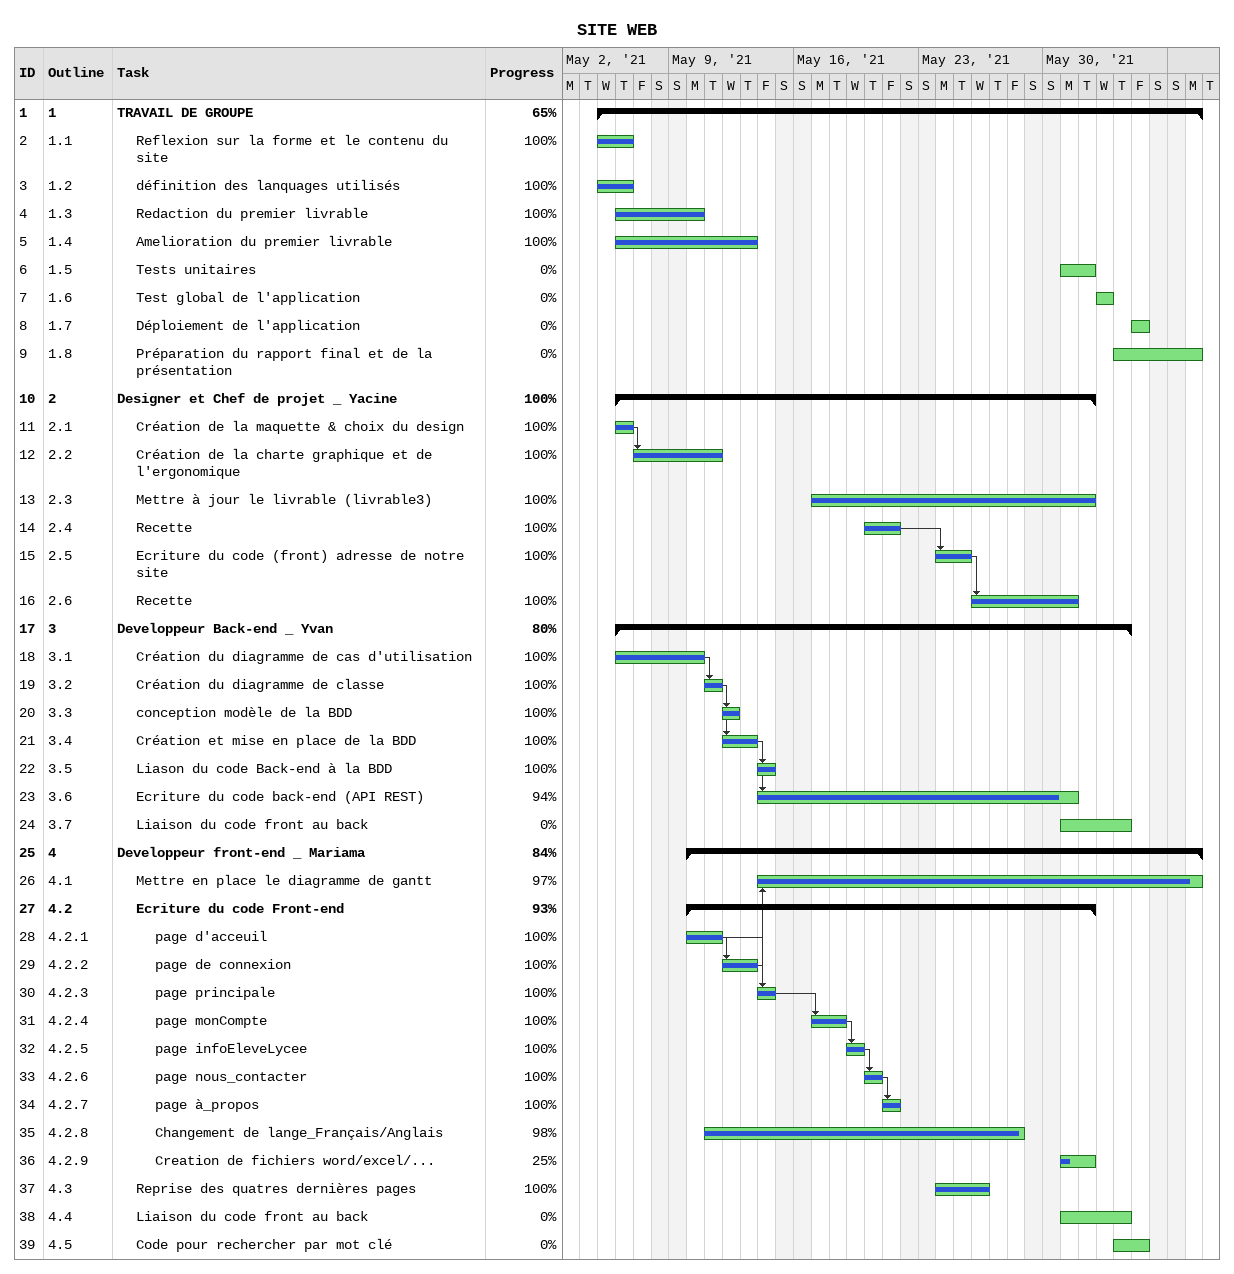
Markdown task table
SITE WEB

| ID | WBS | Task | Start | Finish | Predecessors | % complete |
|---|---|---|---|---|---|---|
| 1 | 1 | **TRAVAIL DE GROUPE** | 2021-05-05 | 2021-06-07 |  | 65 |
| 2 | 1.1 | Reflexion sur la forme et le contenu du site | 2021-05-05 | 2021-05-06 |  | 100 |
| 3 | 1.2 | définition des lanquages utilisés | 2021-05-05 | 2021-05-06 |  | 100 |
| 4 | 1.3 | Redaction du premier livrable | 2021-05-06 | 2021-05-10 |  | 100 |
| 5 | 1.4 | Amelioration du premier livrable | 2021-05-06 | 2021-05-13 |  | 100 |
| 6 | 1.5 | Tests unitaires | 2021-05-31 | 2021-06-01 |  | 0 |
| 7 | 1.6 | Test global de l'application | 2021-06-02 | 2021-06-02 |  | 0 |
| 8 | 1.7 | Déploiement de l'application | 2021-06-04 | 2021-06-04 |  | 0 |
| 9 | 1.8 | Préparation du rapport final et de la présentation | 2021-06-03 | 2021-06-07 |  | 0 |
| 10 | 2 | **Designer et Chef de projet _ Yacine** | 2021-05-06 | 2021-06-01 |  | 100 |
| 11 | 2.1 | Création de la maquette & choix du design | 2021-05-06 | 2021-05-06 |  | 100 |
| 12 | 2.2 | Création de la charte graphique et de l'ergonomique | 2021-05-07 | 2021-05-11 | 11 | 100 |
| 13 | 2.3 | Mettre à jour le livrable (livrable3) | 2021-05-17 | 2021-06-01 |  | 100 |
| 14 | 2.4 | Recette | 2021-05-20 | 2021-05-21 |  | 100 |
| 15 | 2.5 | Ecriture du code (front) adresse de notre site | 2021-05-24 | 2021-05-25 | 14 | 100 |
| 16 | 2.6 | Recette | 2021-05-26 | 2021-05-31 | 15 | 100 |
| 17 | 3 | **Developpeur Back-end _ Yvan** | 2021-05-06 | 2021-06-03 |  | 80 |
| 18 | 3.1 | Création du diagramme de cas d'utilisation | 2021-05-06 | 2021-05-10 |  | 100 |
| 19 | 3.2 | Création du diagramme de classe | 2021-05-11 | 2021-05-11 | 18 | 100 |
| 20 | 3.3 | conception modèle de la BDD | 2021-05-12 | 2021-05-12 | 19 | 100 |
| 21 | 3.4 | Création et mise en place de la BDD | 2021-05-12 | 2021-05-13 | 19 | 100 |
| 22 | 3.5 | Liason du code Back-end à la BDD | 2021-05-14 | 2021-05-14 | 21 | 100 |
| 23 | 3.6 | Ecriture du code back-end (API REST) | 2021-05-14 | 2021-05-31 | 21 | 94 |
| 24 | 3.7 | Liaison du code front au back | 2021-05-31 | 2021-06-03 |  | 0 |
| 25 | 4 | **Developpeur front-end _ Mariama** | 2021-05-10 | 2021-06-07 |  | 84 |
| 26 | 4.1 | Mettre en place le diagramme de gantt | 2021-05-14 | 2021-06-07 | 28, 29 | 97 |
| 27 | 4.2 | **Ecriture du code Front-end** | 2021-05-10 | 2021-06-01 |  | 93 |
| 28 | 4.2.1 | page d'acceuil | 2021-05-10 | 2021-05-11 |  | 100 |
| 29 | 4.2.2 | page de connexion | 2021-05-12 | 2021-05-13 | 28 | 100 |
| 30 | 4.2.3 | page principale | 2021-05-14 | 2021-05-14 | 29 | 100 |
| 31 | 4.2.4 | page monCompte | 2021-05-17 | 2021-05-18 | 30 | 100 |
| 32 | 4.2.5 | page infoEleveLycee | 2021-05-19 | 2021-05-19 | 31 | 100 |
| 33 | 4.2.6 | page nous_contacter | 2021-05-20 | 2021-05-20 | 32 | 100 |
| 34 | 4.2.7 | page à_propos | 2021-05-21 | 2021-05-21 | 33 | 100 |
| 35 | 4.2.8 | Changement de lange_Français/Anglais | 2021-05-11 | 2021-05-28 |  | 98 |
| 36 | 4.2.9 | Creation de fichiers word/excel/... | 2021-05-31 | 2021-06-01 |  | 25 |
| 37 | 4.3 | Reprise des quatres dernières pages | 2021-05-24 | 2021-05-26 |  | 100 |
| 38 | 4.4 | Liaison du code front au back | 2021-05-31 | 2021-06-03 |  | 0 |
| 39 | 4.5 | Code pour rechercher par mot clé | 2021-06-03 | 2021-06-04 |  | 0 |
